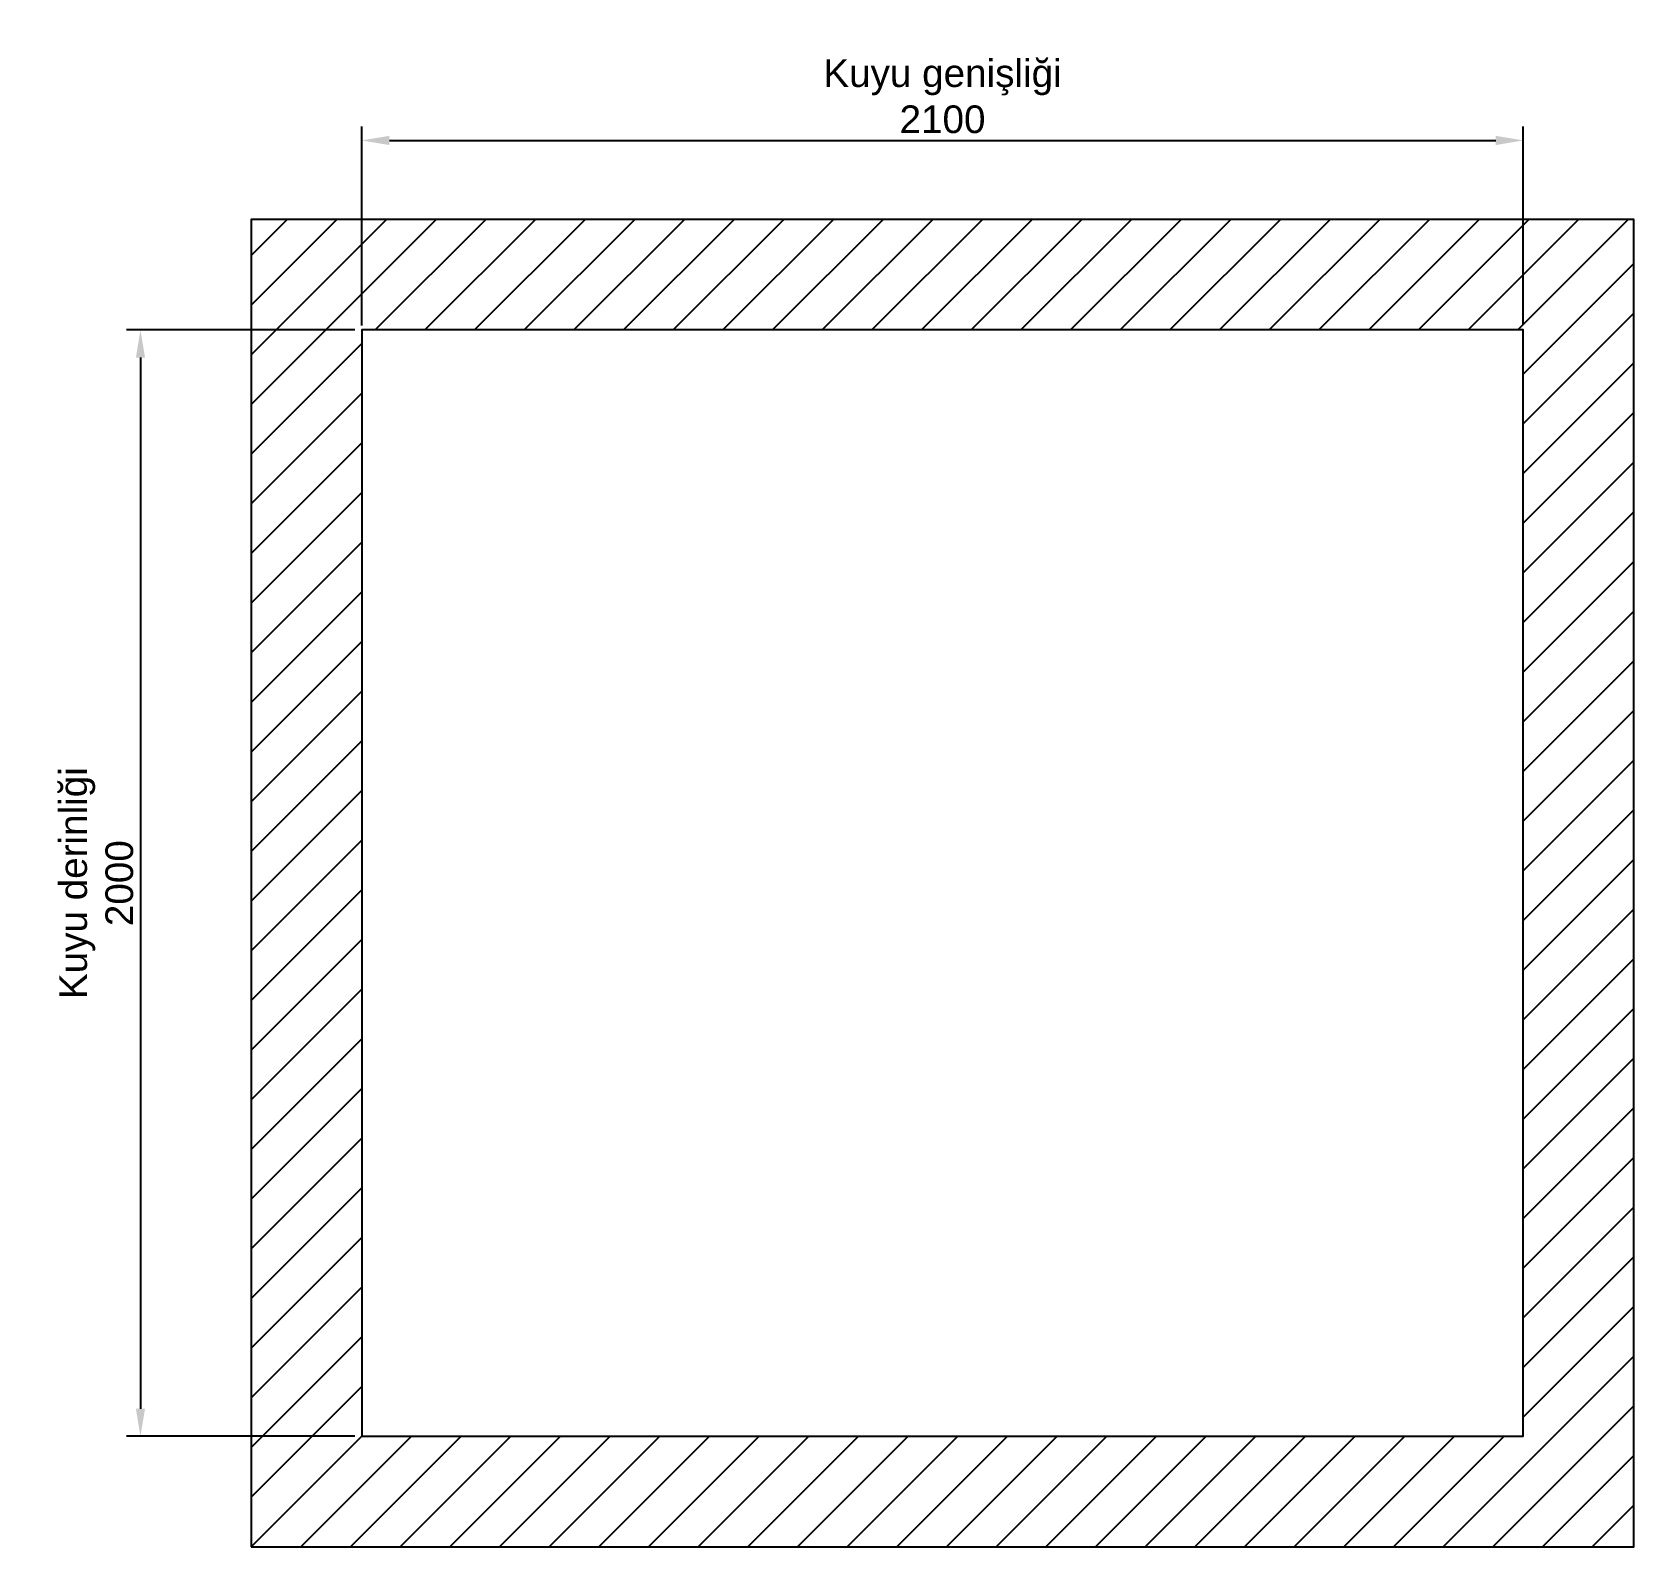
# Model space of a CAD drawing. Header units: millimetres. Extents: x -396 to 2500, y 0 to 2739.
import ezdxf

# ---------------------------------------------------------------- set-up
doc = ezdxf.new("R2010")
doc.units = ezdxf.units.MM
doc.linetypes.add('CENTERX2', pattern=[4, 2.5, -0.5, 0.5, -0.5])
doc.layers.add('TARAMA', color=251, linetype='CENTERX2')
doc.layers.add('TUĞLA DUVAR', color=251, linetype='Continuous')
doc.styles.get("Standard").update_dxf_attribs({"font": 'arial.ttf'})
doc.dimstyles.new('DimStyleALP', dxfattribs={"dimscale": 20, "dimtxt": 2.5, "dimasz": 2.5, "dimexe": 1.25, "dimexo": 0.625, "dimtad": 1, "dimdsep": 46, "dimtxsty": 'Standard', "dimcen": 2.5, "dimclrd": 60, "dimclre": 60, "dimadec": 0, "dimazin": 0, "dimtfac": 1, "dimtofl": 0, "dimtmove": 0, "dimatfit": 3, "dimfxl": 1, "dimarcsym": 0})

# ---------------------------------------------------------------- blocks, each defined once
blk = doc.blocks.new('*D0')
at = {"color": 60, "linetype": 'ByBlock', "lineweight": -2, "transparency": 16777216}
for p, q in [((187.5, 2200), (-225, 2200)), ((-200, 2150), (-200, 250)), ((187.5, 200), (-225, 200))]:
    blk.add_line(p, q, dxfattribs=at)
at = {"color": 60, "transparency": 16777216}
for points in [[(-208.3, 2150), (-191.7, 2150), (-200, 2200)], [(-208.3, 250), (-191.7, 250), (-200, 200)]]:
    blk.add_solid(points, dxfattribs=at)
at = {"layer": 'Defpoints', "color": 0, "transparency": 16777216}
for p in [(200, 2200), (-200, 200), (200, 200)]:
    blk.add_point(p, dxfattribs=at)
at = {"color": 0, "transparency": 16777216, "insert": (-279.7, 1200), "char_height": 50, "attachment_point": 5, "rotation": 90}
blk.add_mtext('Kuyu derinliği^J2000', dxfattribs=at)
blk = doc.blocks.new('*D1')
at = {"color": 60, "linetype": 'ByBlock', "lineweight": -2, "transparency": 16777216}
for p, q in [((200, 2208.4), (200, 2567.6)), ((2300, 2209.4), (2300, 2567.6)), ((250, 2542.6), (2250, 2542.6))]:
    blk.add_line(p, q, dxfattribs=at)
at = {"color": 60, "transparency": 16777216}
for points in [[(250, 2551), (250, 2534.3), (200, 2542.6)], [(2250, 2551), (2250, 2534.3), (2300, 2542.6)]]:
    blk.add_solid(points, dxfattribs=at)
at = {"layer": 'Defpoints', "color": 0, "transparency": 16777216}
for p in [(2300, 2542.6), (200, 2195.9), (2300, 2196.9)]:
    blk.add_point(p, dxfattribs=at)
at = {"color": 0, "transparency": 16777216, "insert": (1250, 2622.3), "char_height": 50, "attachment_point": 5}
blk.add_mtext('Kuyu genişliği\\P2100', dxfattribs=at)

msp = doc.modelspace()

# ---------------------------------------------------------------- hatches: boundary and pattern name
at = {"layer": 'TARAMA'}
h = msp.add_hatch(dxfattribs=at)
h.set_pattern_fill('ANSI31', color=256, scale=20)
h.paths.add_polyline_path([(0, 0), (2500, 0), (2500, 2400), (0, 2400)])
h.paths.add_polyline_path([(200, 200), (2300, 200), (2300, 2200), (200, 2200)], flags=16)

# ---------------------------------------------------------------- linework, layer by layer
at = {"layer": 'TUĞLA DUVAR'}
for points in [[(0, 0), (2500, 0), (2500, 2400), (0, 2400)], [(200, 200), (2300, 200), (2300, 2200), (200, 2200)]]:
    msp.add_lwpolyline(points, close=True, dxfattribs=at)

# ---------------------------------------------------------------- dimensions: what is measured, and where the dimension line sits
dim = msp.add_linear_dim(base=(2300, 2542.618), p1=(200, 2195.877), p2=(2300, 2196.875), text='Kuyu genişliği\\P<>', dimstyle='DimStyleALP')
dim.commit()
dim.dimension.update_dxf_attribs({"geometry": '*D1', "text_midpoint": (1250, 2542.618), "dimtype": 128})
dim = msp.add_linear_dim(base=(-200, 200), p1=(200, 2200), p2=(200, 200), angle=90, text='Kuyu derinliği^J<>', dimstyle='DimStyleALP')
dim.commit()
dim.dimension.update_dxf_attribs({"geometry": '*D0', "text_midpoint": (-200, 1200), "dimtype": 128})

doc.saveas('drawing.dxf')
